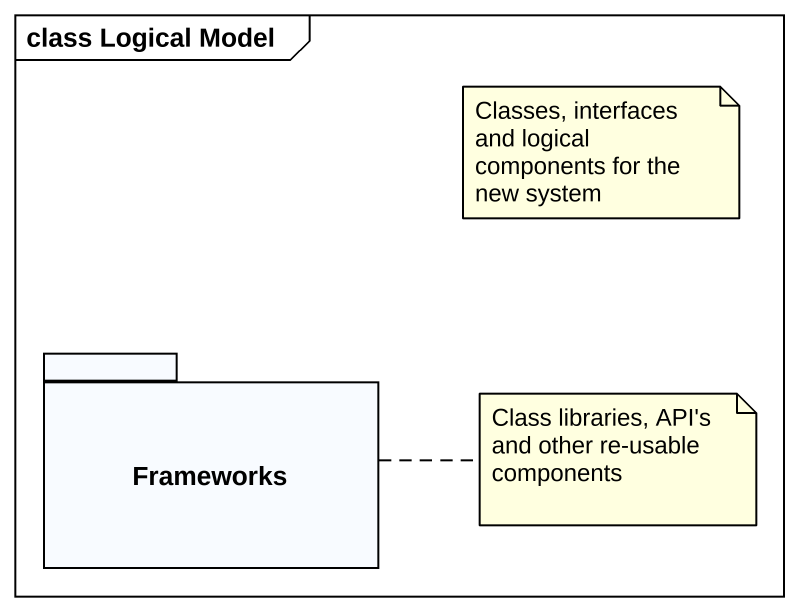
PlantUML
@startuml
mainframe class Logical Model
package Frameworks {
}
note as N1
  Classes, interfaces and logical components for the new system
end note
note right of Frameworks : Class libraries, API's and other re-usable components
@enduml
